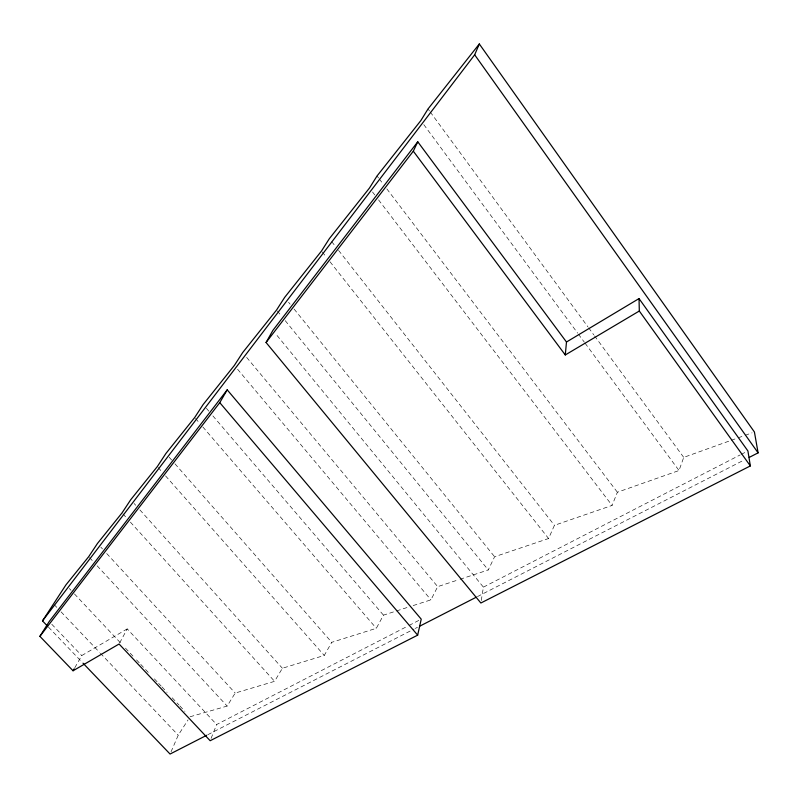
<?xml version="1.0" encoding="UTF-8"?>
<svg xmlns="http://www.w3.org/2000/svg" width="798" height="798" viewBox="0 0 798 798"><rect width="100%" height="100%" fill="white"/><g stroke="black" fill="none" stroke-linecap="round" stroke-linejoin="round"><path stroke-width="0.6" stroke-dasharray="3.99 2.99" d="M481.264 600.565L483.418 587.148L275.24 333.275M460.047 579.278L488.276 569.952L494.61 556.745L548.585 538.52L554.43 525.313L612.086 505.423L617.383 492.236L679.028 470.521L683.716 457.384L730.08 440.735M211.091 738.409L216.647 724.524L407.958 626.001M171.031 751.826L178.233 735.197L188.089 719.846M413.135 605.582L430.93 599.847L437.693 586.65L458.87 579.657M119.66 642.939L127.221 628.904L216.647 724.524M190.054 716.774L227.141 706.07L235.201 693.053L274.592 681.332L282.392 668.255L324.267 655.437L331.759 642.32L376.327 628.305L383.469 615.148L395.339 611.318M74.793 667.736L81.735 655.587L127.221 628.904M409.065 625.433L419.02 620.305M483.418 587.148L740.155 454.94M741.262 454.371L745.691 452.087M207.789 734.719L414.152 629.014M415.269 628.445L417.484 627.308M477.394 596.625L743.676 460.237M731.237 440.316L737.033 438.232M738.19 437.823L743.985 435.738M745.142 435.319L752.095 432.825M396.526 610.939L408.386 607.108M48.528 627.178L82.144 662.27M51.76 624.236L81.735 655.587M54.234 604.665L56.798 607.368M61.067 611.866L99.56 652.375M100.408 653.273L178.233 735.197M69.336 588.505L71.032 590.311M74.433 593.931L121.196 643.607M125.446 648.126L133.096 656.255M136.498 659.866L139.899 663.487M140.747 664.385L150.094 674.32M154.343 678.839L157.745 682.45M158.603 683.357L161.146 686.061M161.994 686.968L167.101 692.385M172.198 697.811L179.001 705.033M179.849 705.941L184.956 711.357M89.526 557.603L92.907 561.253M97.127 565.802L227.141 706.07M100.807 547.119L102.493 548.934M106.693 553.503L235.201 693.053M122.872 513.822L126.204 517.503M130.373 522.111L274.592 681.332M134.054 503.438L135.73 505.284M139.889 509.912L282.392 668.255M158.144 467.508L162.253 472.167M165.545 475.887L324.267 655.437M169.186 457.234L171.65 460.037M174.932 463.778L331.759 642.32M195.51 418.441L199.56 423.149M202.812 426.91L376.327 628.305M206.383 408.307L208.817 411.14M212.857 415.868L383.469 615.148M237.565 369.225L430.93 599.847M246.642 357.374L437.693 586.65M277.345 310.991L281.285 315.818M285.215 320.646L488.276 569.952M288.567 302.243L290.133 304.178M294.053 309.016L494.61 556.745M322.272 251.988L326.143 256.876M330.003 261.764L548.585 538.52M331.659 241.585L335.499 246.482M338.571 250.392L554.43 525.313M372.506 191.969L374.781 194.931M378.551 199.879L612.086 505.423M377.035 175.969L378.541 177.954M379.299 178.952L383.07 183.909M386.831 188.867L617.383 492.236M423.788 124.618L577.672 333.165M578.41 334.163L584.336 342.182M585.074 343.19L679.028 470.521M428.017 108.967L429.494 110.972M430.232 111.979L587.917 326.851M588.655 327.858L593.812 334.881M594.55 335.888L683.716 457.384"/><path stroke-width="1.2" d="M639.028 298.582L639.308 311.021L565.283 354.96L566.48 342.013L417.763 141.785L272.876 330.392L266.063 342.502L480.865 603.009L750.349 465.922L747.906 450.95L639.028 298.582L566.48 342.013M417.663 635.158L421.234 619.168L227.201 389.833L49.187 621.552L39.9 636.345L73.057 670.769L119.082 644.016L210.163 740.724L417.663 635.158L219.769 402.651L227.201 389.833M47.671 626.28L42.494 620.884L474.67 54.803L479.319 43.96L754.419 431.997L758.1 452.845L749.222 457.394M266.063 342.502L413.314 151.171L417.763 141.785M73.057 670.769L74.214 668.744M42.494 620.884L65.935 584.894L88.688 556.695L97.456 543.468L122.034 512.905L130.722 499.728L157.316 466.581L165.904 453.493L194.702 417.504L203.151 404.526L234.373 365.414L242.662 352.596L276.557 310.023L284.647 297.405L321.504 251.011L329.355 238.652L369.484 188.009L377.035 175.969L420.825 120.608L428.017 108.967L479.319 43.96M39.9 636.345L219.769 402.651M206.682 735.287L170.064 754.04L83.012 663.168M419.708 626.181L476.286 597.193M413.314 151.171L565.283 354.96M639.308 311.021L750.349 465.922M474.67 54.803L758.1 452.845"/></g></svg>
